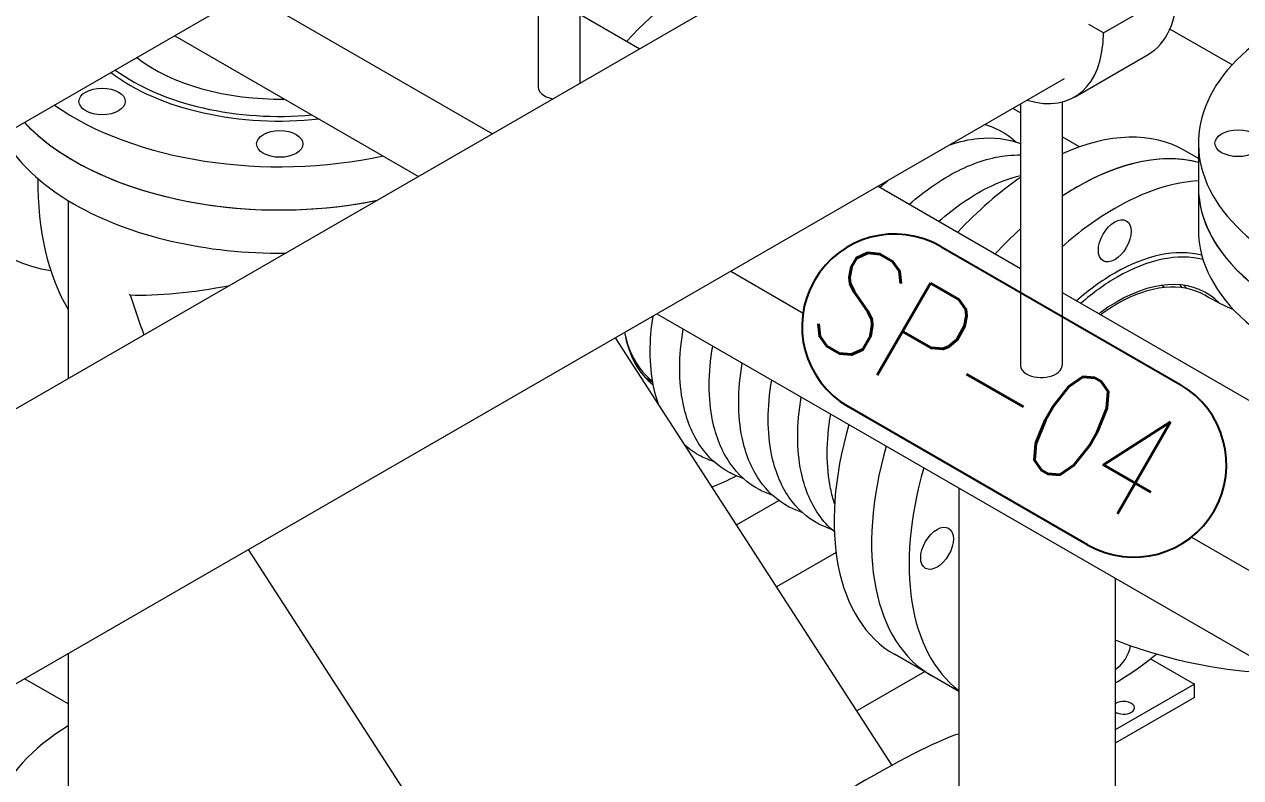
# Model space of a CAD drawing. Header units: millimetres. Extents: x -312439 to 477422, y -331570 to 212570.
# Drawn here: x 349259 to 350688, y 100350 to 101236 of the extents above; entities that cross this region are included whole.
import ezdxf

# ---------------------------------------------------------------- set-up
doc = ezdxf.new("R2010")
doc.units = ezdxf.units.MM
doc.layers.add('ARCONDTEXTO', color=4, linetype='Continuous')
doc.styles.add('ROMANS', font='romans.shx', dxfattribs={"height": 187.5})

msp = doc.modelspace()

# ---------------------------------------------------------------- linework, layer by layer
at = {"color": 5, "linetype": 'Continuous', "lineweight": 0, "extrusion": (-1.11022e-16, 0.816497, 0.57735)}
for p, q in [((355252.155, 104249.837), (348634.63, 100429.207)), ((349913.746, 101498.416), (348895.088, 100910.293)), ((350480.127, 101171.416), (348774.618, 100186.74))]:
    msp.add_line(p, q, dxfattribs=at)
at = {"color": 7, "linetype": 'Continuous', "lineweight": 0, "extrusion": (-1.11022e-16, 0.816497, 0.57735)}
for p, q in [((349862.464, 101468.808), (349862.464, 101161.68)), ((349911.454, 101471.44), (349911.454, 101166.382)), ((349522.128, 101272.315), (349808.532, 101106.96)), ((350526.419, 101225.514), (350613.022, 101275.514)), ((349911.454, 101247.538), (349981.737, 101206.96)), ((350526.419, 101225.514), (350509.119, 101235.502)), ((349435.526, 101222.315), (349721.93, 101056.96)), ((350492.354, 101150.217), (350578.956, 101200.217)), ((350428.918, 101141.851), (350428.918, 100834.637)), ((350477.908, 101144.397), (350477.908, 100834.637)), ((350261.714, 101045.315), (350428.918, 100948.779)), ((350088.509, 100945.315), (350173.489, 100896.252)), ((350477.908, 100920.495), (350922.213, 100663.975)), ((350001.906, 100895.315), (350749.008, 100463.975)), ((350356.469, 100690.608), (350356.469, 100129.146)), ((350629.761, 100632.823), (350749.008, 100563.975)), ((350540.181, 100584.542), (350540.181, 100153.411))]:
    msp.add_line(p, q, dxfattribs=at)
at = {"color": 3, "linetype": 'Continuous', "lineweight": 0, "extrusion": (-1.11022e-16, 0.816497, 0.57735)}
for p, q in [((350677.556, 101188.005), (350604.573, 101230.141)), ((350095.41, 100647.109), (350145.212, 100675.862)), ((350212.32, 100614.607), (350142.5, 100574.296)), ((350356.469, 100451.39), (350280.814, 100495.069)), ((350581.854, 100489.846), (350633.246, 100460.175)), ((350316.249, 100474.61), (350236.679, 100428.67)), ((349310.146, 100436.75), (349258.897, 100466.338)), ((350633.246, 100460.175), (350540.181, 100406.444)), ((350633.246, 100444.175), (350633.246, 100460.175)), ((350633.246, 100444.175), (350540.181, 100390.444))]:
    msp.add_line(p, q, dxfattribs=at)
at = {"color": 4, "linetype": 'Continuous', "lineweight": 0, "extrusion": (-1.11022e-16, 0.816497, 0.57735)}
for p, q in [((350428.918, 101131.555), (350420.002, 101136.703)), ((350498.113, 101091.606), (350477.908, 101103.271)), ((350637.978, 101077.991), (350622.518, 101086.917)), ((350637.978, 101095.843), (350637.978, 100994.243)), ((349310.146, 101028.542), (349310.146, 100826.817)), ((350278.139, 100364.562), (349953.11, 100867.142)), ((349987.816, 100820.785), (349996.842, 100815.573)), ((349860.602, 100094.532), (349521.933, 100618.202)), ((349310.146, 100495.927), (349310.146, 100275.479))]:
    msp.add_line(p, q, dxfattribs=at)
at = {"color": 1}
for points in [[(350335.373, 100974.484), (350616.57, 100812.135)], [(350507.867, 100623.856), (350226.67, 100786.205)]]:
    msp.add_lwpolyline(points, dxfattribs=at)
for centre, start, end in [((350281.021, 100880.345), 60, 240), ((350562.218, 100717.995), 240, 60)]:
    msp.add_arc(centre, 108.703, start, end, dxfattribs=at)
at = {"color": 4, "linetype": 'Continuous', "lineweight": 0}
for centre, major_axis, ratio, start_param, end_param in [((350062.647, 101015.593), (-170.852, -295.924), 0.57735027, 3.37854044, 4.33702246), ((350979.682, 101095.843), (341.704, 0), 0.57735027, 2.38561113, 5.60107621), ((349558.769, 101268.679), (-209.431, 0), 0.57735027, 0.63990992, 1.59851203), ((349558.769, 101265.479), (248.623, 0), 0.57735027, 3.78866432, 4.899603), ((349558.769, 101268.679), (-244.704, 0), 0.57735027, 0.66099941, 1.7273902), ((349558.769, 101265.479), (341.704, 0), 0.57735027, 3.82649624, 5.07561601), ((349558.769, 101214.679), (-341.704, 0), 0.57735027, 0.4990986, 1.91195771), ((349558.769, 101214.679), (-341.704, 0), 0.57735027, 0.4990986, 0.78539816), ((349558.769, 101163.879), (-341.704, 0), 0.57735027, 0.3023472, 0.78539816), ((350451.666, 100790.993), (170.852, 295.924), 0.57735027, 0, 0.67657443), ((350495.66, 100765.593), (-170.852, -295.924), 0.57735027, 3.2971548, 4.00052686), ((350495.66, 100765.593), (170.852, 295.924), 0.57735027, 0.15556215, 0.78539816), ((349558.769, 101214.679), (-341.704, 0), 0.57735027, 0.78539816, 1.91195771), ((350451.666, 100790.993), (170.852, 295.924), 0.57735027, 0.87968336, 1.19542981), ((350495.66, 100765.593), (170.852, 295.924), 0.57735027, 0.78539816, 0.85893421), ((350539.654, 100740.193), (170.852, 295.924), 0.57735027, 0.36630377, 0.78539816), ((350979.682, 101045.043), (-341.704, 0), 0.57735027, 0, 2.35619449), ((350979.682, 101045.043), (341.704, 0), 0.57735027, 3.14159265, 5.70919437), ((349558.769, 101163.879), (-341.704, 0), 0.57735027, 0.78539816, 1.59044064), ((350539.654, 100740.193), (170.852, 295.924), 0.57735027, 0.78539816, 1.0438133), ((350495.66, 100765.593), (170.852, 295.924), 0.57735027, 1.06526162, 1.19542981), ((350979.682, 100994.243), (341.704, 0), 0.57735027, 3.14159265, 5.46269578), ((350539.654, 100740.193), (124.312, 215.314), 0.57735027, 0.1645607, 0.78539816), ((350542.425, 100738.593), (122.352, 211.92), 0.57735027, 0.16206146, 0.78539816), ((350539.654, 100740.193), (124.312, 215.314), 0.57735027, 0.78539816, 1.04272551), ((349558.769, 101019.07), (247.745, 73.131), 0.28544308, 3.84293079, 4.38950757), ((350542.425, 100738.593), (122.352, 211.92), 0.57735027, 0.78539816, 1.03335717), ((349558.345, 101019.725), (-208.769, -135.015), 0.07116237, 5.66443992, 5.67265513), ((349558.769, 101019.07), (-160.422, 543.461), 0.349506, 1.65485636, 1.74318692), ((350109.413, 100988.593), (-104.716, -181.373), 0.57735027, 5.68132572, 6.21175995), ((350106.642, 100990.193), (103.062, 178.509), 0.57735027, 2.56209781, 3.07278021), ((350451.666, 100790.993), (170.852, 295.924), 0.57735027, 1.97546729, 3.14159265), ((350495.66, 100765.593), (-170.852, -295.924), 0.57735027, 5.11705994, 6.28318531), ((350495.66, 100765.593), (170.852, 295.924), 0.57735027, 1.97546729, 3.14159265), ((350539.654, 100740.193), (170.852, 295.924), 0.57735027, 1.97546729, 3.06651683), ((349558.769, 100275.479), (341.704, 0), 0.57735027, 2.38561113, 5.60107621), ((350078.429, 100215.54), (286.928, 185.563), 0.07116237, 0.20769007, 3.14159265)]:
    msp.add_ellipse(centre, major_axis=major_axis, ratio=ratio, start_param=start_param, end_param=end_param, dxfattribs=at)
at = {"color": 7, "linetype": 'Continuous', "lineweight": 0}
for centre, major_axis, start_param, end_param in [((350496.715, 101342.664), (-82.242, 142.447), 3.14159265, 3.92699082), ((350410.112, 101292.664), (-82.242, 142.447), 2.58909974, 3.92699082), ((349886.959, 101161.68), (-24.495, 0), 0, 0.78539816), ((349886.959, 101161.68), (-24.495, 0), 0.78539816, 1.2769777), ((350453.413, 100834.637), (-24.495, 0), 0, 0.78539816), ((350453.413, 100834.637), (-24.495, 0), 0.78539816, 3.14159265)]:
    msp.add_ellipse(centre, major_axis=major_axis, ratio=0.57735027, start_param=start_param, end_param=end_param, dxfattribs=at)
at = {"color": 4, "linetype": 'Continuous', "lineweight": 0}
for centre, major_axis in [((349350.057, 101144.979), (27.189, 0)), ((350684.518, 101095.843), (27.189, 0)), ((349558.769, 101095.066), (27.189, 0)), ((350539.654, 100981.193), (13.595, 23.547)), ((350330.942, 100619.693), (13.595, 23.547))]:
    msp.add_ellipse(centre, major_axis=major_axis, ratio=0.57735027, dxfattribs=at)
at = {"color": 3, "linetype": 'Continuous', "lineweight": 0}
for centre, major_axis, start_param, end_param in [((349463.051, 101363.47), (-229.64, -397.748), 5.83837009, 6.5056247), ((349601.652, 101240.084), (-231.295, -400.615), 5.48954379, 5.96864125), ((350495.66, 100765.593), (-170.852, -295.924), 4.20685427, 4.33702246), ((350106.642, 100990.193), (-170.852, -295.924), 0.61830975, 0.73792316), ((350539.654, 100499.193), (13.595, 23.547), 3.95436828, 5.26752226), ((350539.654, 100740.193), (170.852, 295.924), 3.92916897, 4.13079965), ((350550.107, 100432.175), (12.86, 0), 5.49778714, 8.73581575), ((350550.107, 100432.175), (12.86, 0), 3.83055487, 5.49778714)]:
    msp.add_ellipse(centre, major_axis=major_axis, ratio=0.57735027, start_param=start_param, end_param=end_param, dxfattribs=at)
at = {"color": 5, "linetype": 'Continuous', "lineweight": 0}
for centre, major_axis, ratio, start_param, end_param in [((350542.425, 100738.593), (104.716, 181.373), 0.57735027, 6.12034163, 7.06858347), ((350542.425, 100738.593), (-103.062, -178.509), 0.57735027, 3.14159265, 3.92699082), ((350495.66, 100765.593), (-95.53, -165.463), 0.57735027, 3.06416039, 3.10267685), ((350495.66, 100765.593), (-102.879, -178.191), 0.57735027, 2.9163402, 2.95282369), ((350495.66, 100765.593), (-104.716, -181.373), 0.57735027, 2.88025492, 2.91639721), ((350495.66, 100765.593), (104.716, 181.373), 0.57735027, 6.02184757, 6.05798986), ((350542.425, 100738.593), (104.716, 181.373), 0.57735027, 0.78539816, 0.92959454), ((350542.425, 100738.593), (-103.062, -178.509), 0.57735027, 3.92699082, 4.05915835), ((349558.769, 100645.847), (-167.604, 361.687), 0.50772236, 0.83101197, 0.85416954)]:
    msp.add_ellipse(centre, major_axis=major_axis, ratio=ratio, start_param=start_param, end_param=end_param, dxfattribs=at)
at = {"color": 4, "linetype": 'Continuous', "lineweight": 0}
for points, knots in [([(350387.386, 101117.872), (350390.527, 101116.937), (350393.605, 101115.847), (350406.613, 101110.473), (350415.799, 101104.635), (350423.852, 101097.309)], [2.219247989, 2.219247989, 2.219247989, 2.219247989, 2.279811639, 2.279811639, 2.481365294, 2.481365294, 2.481365294, 2.481365294]), ([(350346.339, 101094.173), (350357.568, 101097.958), (350368.706, 101100.442), (350397.017, 101103.244), (350413.814, 101101.309), (350428.918, 101095.533)], [1.775985399, 1.775985399, 1.775985399, 1.775985399, 1.963545016, 1.963545016, 2.264236642, 2.264236642, 2.264236642, 2.264236642]), ([(350298.439, 101024.112), (350316.902, 101040.404), (350336.267, 101053.79), (350375.417, 101073.452), (350395.215, 101079.637), (350419.183, 101082.009), (350424.088, 101082.208), (350428.918, 101082.105)], [1.312477625, 1.312477625, 1.312477625, 1.312477625, 1.635751055, 1.635751055, 1.963545016, 1.963545016, 2.049088361, 2.049088361, 2.049088361, 2.049088361]), ([(350333.08, 101004.112), (350351.543, 101020.404), (350370.908, 101033.79), (350403.25, 101050.033), (350416.186, 101054.923), (350428.918, 101058.054)], [1.312477625, 1.312477625, 1.312477625, 1.312477625, 1.635751055, 1.635751055, 1.850323171, 1.850323171, 1.850323171, 1.850323171]), ([(350003.635, 100789.018), (350001.326, 100795.586), (349999.434, 100802.48), (349995.289, 100822.61), (349993.971, 100836.479), (349993.971, 100850.99)], [5.957783004, 5.957783004, 5.957783004, 5.957783004, 6.073766391, 6.073766391, 6.283185307, 6.283185307, 6.283185307, 6.283185307]), ([(350103.2, 100701.923), (350097.953, 100703.598), (350092.889, 100705.711), (350074.189, 100715.528), (350062.293, 100726.335), (350043.375, 100753.924), (350036.568, 100770.924), (350030.011, 100802.793), (350028.698, 100816.63), (350028.698, 100831.109)], [5.37261634, 5.37261634, 5.37261634, 5.37261634, 5.474589709, 5.474589709, 5.767211043, 5.767211043, 6.073965029, 6.073965029, 6.283185307, 6.283185307, 6.283185307, 6.283185307]), ([(350137.841, 100681.923), (350132.594, 100683.598), (350127.53, 100685.711), (350108.83, 100695.528), (350096.934, 100706.335), (350078.016, 100733.924), (350071.209, 100750.924), (350064.652, 100782.793), (350063.339, 100796.63), (350063.339, 100811.109)], [5.37261634, 5.37261634, 5.37261634, 5.37261634, 5.474589709, 5.474589709, 5.767211043, 5.767211043, 6.073965029, 6.073965029, 6.283185307, 6.283185307, 6.283185307, 6.283185307]), ([(350172.482, 100661.923), (350167.235, 100663.598), (350162.171, 100665.711), (350143.471, 100675.528), (350131.575, 100686.335), (350112.657, 100713.924), (350105.85, 100730.924), (350099.293, 100762.793), (350097.98, 100776.63), (350097.98, 100791.109)], [5.37261634, 5.37261634, 5.37261634, 5.37261634, 5.474589709, 5.474589709, 5.767211043, 5.767211043, 6.073965029, 6.073965029, 6.283185307, 6.283185307, 6.283185307, 6.283185307]), ([(350207.123, 100641.923), (350201.876, 100643.598), (350196.812, 100645.711), (350178.112, 100655.528), (350166.216, 100666.335), (350147.298, 100693.924), (350140.491, 100710.924), (350133.934, 100742.793), (350132.621, 100756.63), (350132.621, 100771.109)], [5.37261634, 5.37261634, 5.37261634, 5.37261634, 5.474589709, 5.474589709, 5.767211043, 5.767211043, 6.073965029, 6.073965029, 6.283185307, 6.283185307, 6.283185307, 6.283185307]), ([(350069.174, 100721.368), (350063.7, 100723.083), (350058.422, 100725.272), (350046.733, 100731.425), (350040.513, 100735.737), (350034.837, 100740.77)], [5.369405011, 5.369405011, 5.369405011, 5.369405011, 5.47524393, 5.47524393, 5.615430515, 5.615430515, 5.615430515, 5.615430515]), ([(350210.286, 100639.169), (350203.247, 100645.031), (350196.993, 100651.971), (350181.939, 100673.924), (350175.132, 100690.924), (350168.575, 100722.793), (350167.262, 100736.63), (350167.262, 100751.109)], [5.597023823, 5.597023823, 5.597023823, 5.597023823, 5.767211043, 5.767211043, 6.073965029, 6.073965029, 6.283185307, 6.283185307, 6.283185307, 6.283185307]), ([(350210.665, 100671.828), (350208.754, 100677.609), (350207.158, 100683.633), (350203.217, 100702.793), (350201.903, 100716.63), (350201.903, 100731.109)], [5.972986651, 5.972986651, 5.972986651, 5.972986651, 6.073965029, 6.073965029, 6.283185307, 6.283185307, 6.283185307, 6.283185307])]:
    msp.add_open_spline(points, degree=3, knots=knots, dxfattribs=at)
at = {"color": 3, "linetype": 'Continuous', "lineweight": 0}
msp.add_open_spline([(350388.113, 101118.292), (350388.481, 101117.967), (350388.847, 101117.639), (350389.211, 101117.309)], degree=3, dxfattribs=at)
at = {"color": 4, "linetype": 'Continuous', "lineweight": 0}
for points in [[(350263.798, 101044.112), (350266.706, 101046.678), (350269.636, 101049.172), (350272.586, 101051.592)], [(349993.971, 100850.99), (349993.971, 100864.408), (349995.098, 100878.375), (349997.308, 100892.66)], [(350028.698, 100831.109), (350028.698, 100845.992), (350030.087, 100861.554), (350032.802, 100877.477)], [(350063.339, 100811.109), (350063.339, 100825.992), (350064.728, 100841.554), (350067.443, 100857.477)], [(350097.98, 100791.109), (350097.98, 100805.992), (350099.369, 100821.554), (350102.084, 100837.477)], [(350132.621, 100771.109), (350132.621, 100785.992), (350134.01, 100801.554), (350136.725, 100817.477)], [(350167.262, 100751.109), (350167.262, 100765.992), (350168.651, 100781.554), (350171.366, 100797.477)], [(350201.903, 100731.109), (350201.903, 100745.992), (350203.292, 100761.554), (350206.007, 100777.477)]]:
    msp.add_open_spline(points, degree=3, dxfattribs=at)
at = {"color": 5, "linetype": 'Continuous', "lineweight": 0}
msp.add_open_spline([(350679.591, 100899.891), (350669.067, 100904.396), (350657.597, 100910.111), (350645.488, 100917.102)], degree=3, dxfattribs=at)
msp.add_open_spline([(350733.562, 100472.893), (350678.594, 100473.4), (350624.909, 100483.282), (350562.35, 100503.434), (350551.212, 100507.379), (350540.181, 100511.627)], degree=3, knots=[1.113556787, 1.113556787, 1.113556787, 1.113556787, 1.353266247, 1.353266247, 1.405786267, 1.405786267, 1.405786267, 1.405786267], dxfattribs=at)

# ---------------------------------------------------------------- texts
at = {"layer": 'ARCONDTEXTO', "color": 3, "linetype": 'Continuous', "lineweight": -3, "style": 'ROMANS', "width": 0.8}
msp.add_text('SP-04', height=125, rotation=330, dxfattribs=at).set_placement((350171.703, 100874.498))

doc.saveas('drawing.dxf')
